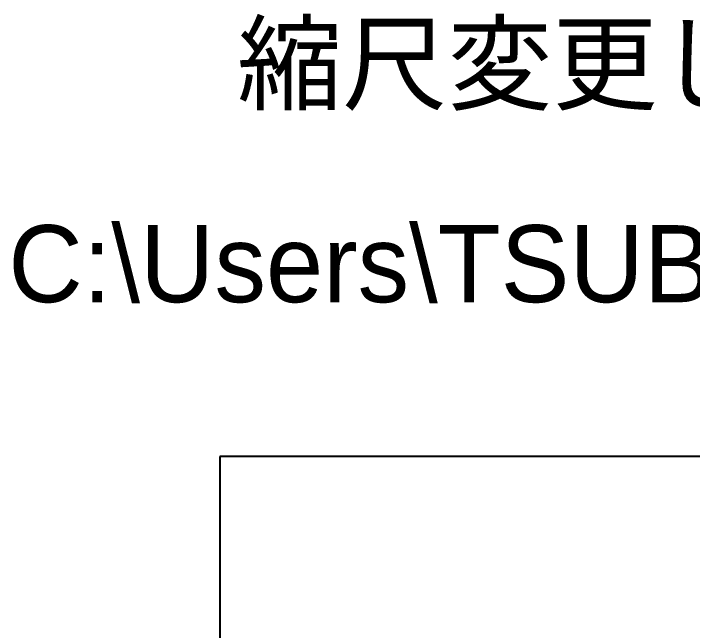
# Model space of a CAD drawing. Extents: x -668440 to 1010955, y -1678500 to 210463.
# Drawn here: x -93395 to -5301, y -22577 to 57479 of the extents above; entities that cross this region are included whole.
import ezdxf
from ezdxf.enums import TextEntityAlignment as Align

# ---------------------------------------------------------------- set-up
doc = ezdxf.new("R2010")
doc.units = 0
doc.header["$MEASUREMENT"] = 0
doc.layers.get('Defpoints').update_dxf_attribs({"color": 251, "linetype": 'CONTINUOUS'})
doc.layers.add('99_レイアウト枠', color=251, linetype='CONTINUOUS', plot=False)
doc.styles.get("Standard").update_dxf_attribs({"font": 'Osaka.ttc'})
doc.dimstyles.get("Standard").update_dxf_attribs({"dimtxt": 0.18, "dimasz": 0.18, "dimexe": 0.18, "dimexo": 0.0625, "dimgap": 0.09, "dimtad": 0, "dimtih": 1, "dimtoh": 1, "dimdec": 4, "dimzin": 0, "dimdsep": 46, "dimtxsty": 'Standard', "dimcen": 0.09, "dimadec": 0, "dimazin": 0, "dimtfac": 1, "dimtdec": 4, "dimtofl": 0, "dimtmove": 0, "dimatfit": 3, "dimfxl": 1, "dimtolj": 1, "dimtzin": 0, "dimarcsym": 0})

# ---------------------------------------------------------------- blocks, each defined once
blk = doc.blocks.new('*D7831')
at = {"layer": '99_レイアウト枠', "color": 0, "lineweight": -2}
for p, q in [((0, 0), (-66617, 0)), ((-66616, 0), (-66616, -79695)), ((-66616, -170000), (-66616, -90305)), ((0, -170000), (-66617, -170000))]:
    blk.add_line(p, q, dxfattribs=at)
at = {"layer": '99_レイアウト枠', "color": 0}
for points in [[(-66616, 0), (-66616, 0), (-66616, 0)], [(-66616, -170000), (-66616, -170000), (-66616, -170000)]]:
    blk.add_solid(points, dxfattribs=at)
at = {"layer": 'Defpoints', "color": 0}
for p in [(0, 0), (-66616, -170000), (0, -170000)]:
    blk.add_point(p, dxfattribs=at)
at = {"layer": '99_レイアウト枠', "color": 0, "insert": (-66616, -85000), "char_height": 10000, "attachment_point": 5}
blk.add_mtext('\\A1;170000', dxfattribs=at)

msp = doc.modelspace()

# ---------------------------------------------------------------- texts
at = {"layer": '99_レイアウト枠'}
for s, p in [('縮尺変更したいときは、必ず0,0を起点でscaleを行う', (96912.97525, 45994.61572)), ('C:\\Users\\TSUBOIK\\Documents\\git\\drawing_template\\00Drawing\\', (98042.20007, 20019.14939))]:
    msp.add_text(s, height=10000, dxfattribs=at).set_placement(p, align=Align.CENTER)

# ---------------------------------------------------------------- dimensions: what is measured, and where the dimension line sits
dim = msp.add_linear_dim(base=(-66616.43941, -170000), p1=(0, 0), p2=(0, -170000), angle=90, dimstyle='Standard', override={"dimtxt": 10000, "dimdec": 0}, dxfattribs=at)
dim.commit()
dim.dimension.update_dxf_attribs({"geometry": '*D7831', "text_midpoint": (-66616.43941, -85000)})

doc.saveas('drawing.dxf')
